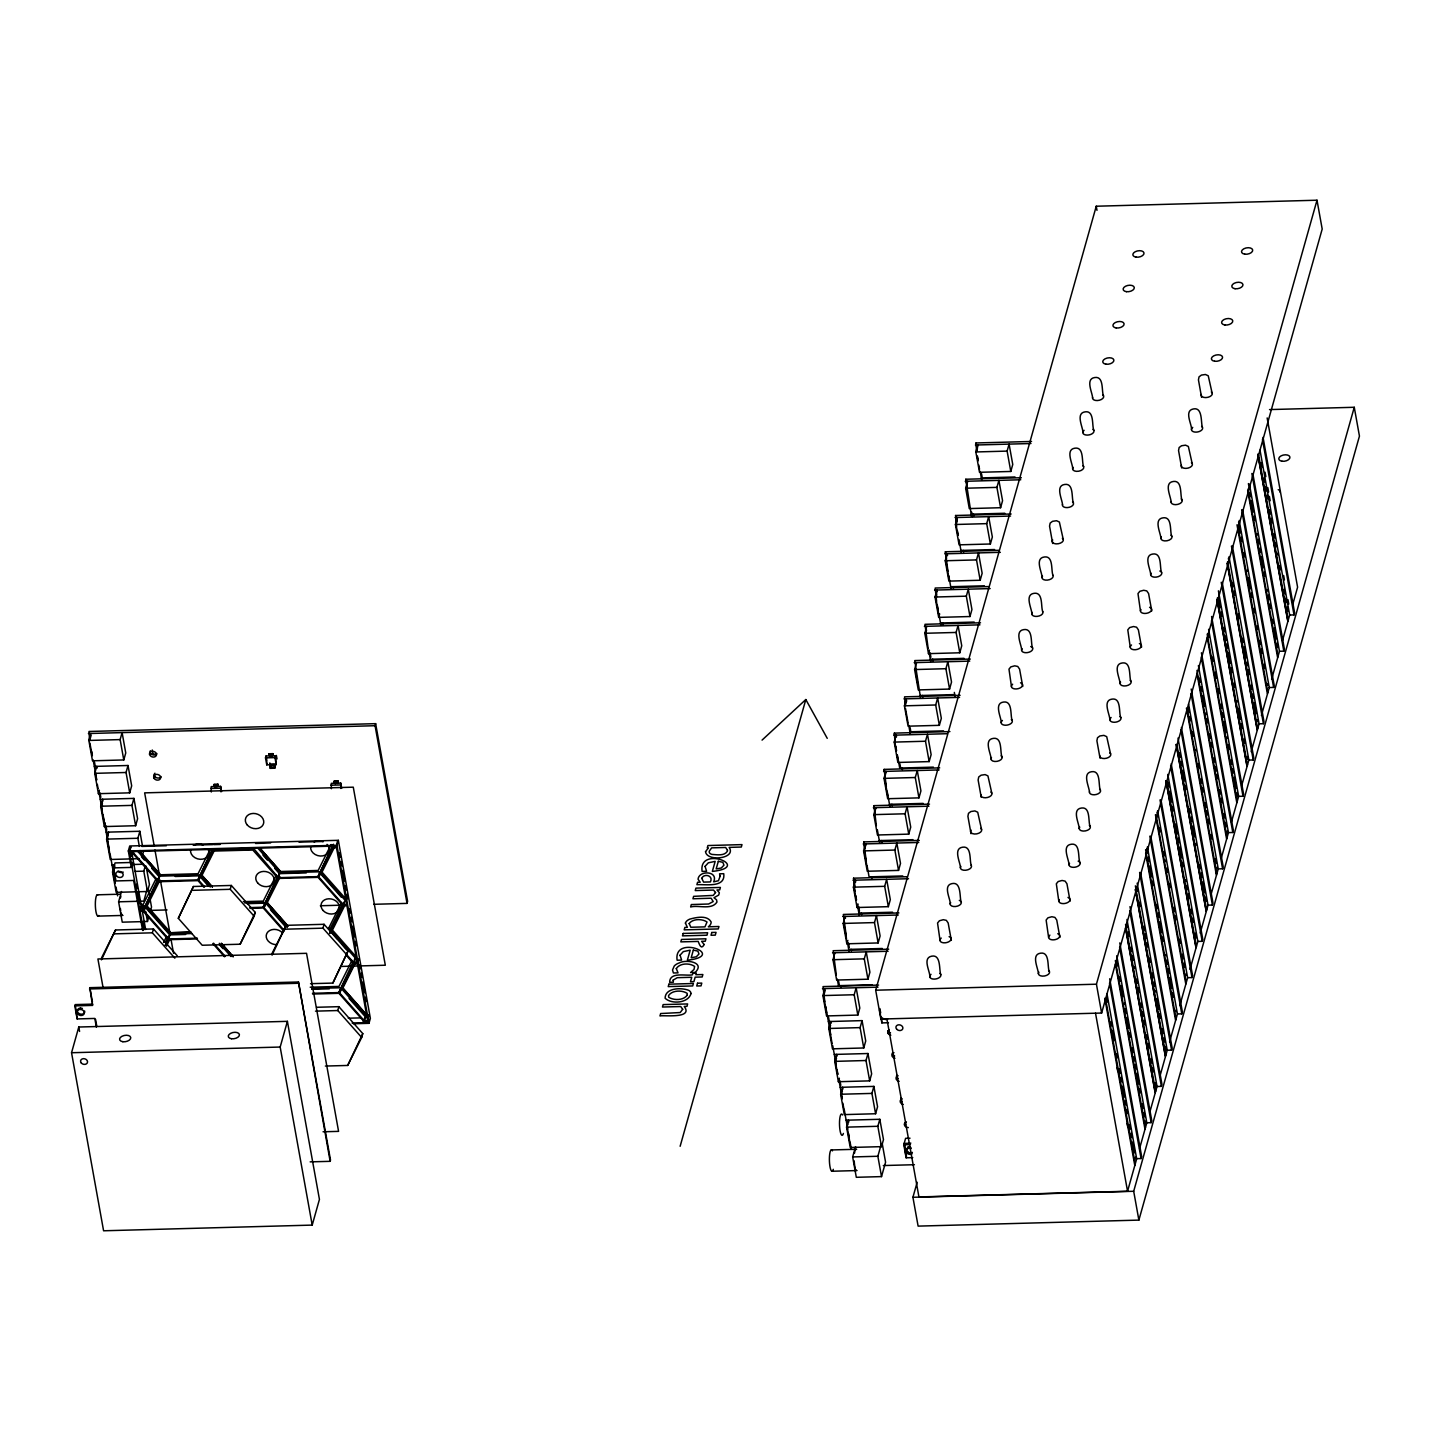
<?xml version="1.0" encoding="UTF-8"?>
<svg xmlns="http://www.w3.org/2000/svg" width="1431" height="1431" viewBox="0 0 1431 1431"><rect width="100%" height="100%" fill="white"/><g stroke="black" fill="none" stroke-linecap="round" stroke-linejoin="round"><path stroke-width="1.5" d="M156.516 754.226L156.498 754.835A3.56 2.844 15.7 0 1 151.185 756.462A3.56 2.844 15.7 0 1 151.078 751.579A3.56 2.844 15.7 0 1 156.48 754.083L149.54 754.262M892.461 1052.751L892.479 1053.502A3.56 2.844 15.7 0 0 894.661 1055.971M153.689 777.355L154.262 774.529A3.56 2.844 15.7 0 1 154.924 773.205M153.689 777.301L154.244 775.137A3.56 2.844 15.7 0 0 161.005 776.568M887.739 1032.484L888.007 1030.767M154.298 778.41L154.798 776.264M888.347 1033.54L888.848 1031.393M332.815 846.902L317.968 876.613L278.437 877.686L253.806 848.672M89.598 740.113L88.99 731.474L375.637 723.657L407.602 901.333L407.03 903.39L373.706 904.303M123.782 759.95L120.132 739.594L122.1 732.6L125.749 752.956L123.782 759.95L92.496 760.809L88.847 740.453L90.815 733.459M90.064 739.076L91.137 735.284M94.339 766.408L128.021 765.496L131.67 785.852L129.702 792.846L98.417 793.686L94.75 773.348L96.718 766.354L97.058 768.161M98.417 793.686L99.401 790.198M100.259 799.303L133.924 798.391L137.591 818.729L135.623 825.723L104.338 826.581L100.671 806.225L102.638 799.231L102.96 801.056M102.442 802.952L101.368 806.762L104.374 823.487M104.338 826.581L105.322 823.075M139.308 858.672L110.259 859.476L106.592 839.121L108.559 832.126L107.271 839.657L110.294 856.364M129.702 792.846L126.053 772.49L128.021 765.496M74.806 1005.886L75.163 1004.598L92.818 1004.115L92.46 1005.403L74.806 1005.886L77.149 1018.926L94.804 1018.443L96.36 1027.154M135.623 825.723L131.956 805.385L133.924 798.391M77.149 1018.926L75.557 1006.78M80.118 1009.392A3.738 2.987 15.7 0 1 84.107 1013.899A3.738 2.987 15.7 0 1 77.775 1014.06A3.738 2.987 15.7 0 1 80.118 1009.392L80.476 1008.104A3.738 2.987 15.7 0 1 82.372 1008.461M71.55 1052.733L78.777 1027.029L287.398 1021.34L319.435 1199.393L312.208 1225.097L103.587 1230.785L71.55 1052.733L280.172 1047.045L287.398 1021.34M92.46 1005.403L89.849 987.676L298.471 981.988L330.507 1160.04L330.15 1161.328L310.169 1161.865M113.639 867.884L131.276 867.419L128.325 850.962L129.72 845.989L338.324 840.319L370.379 1018.371L368.965 1023.326L353.439 1023.755M129.345 851.678L133.101 851.57L129.506 852.626L130.704 846.866L130.865 847.814M143.511 930.418L129.649 853.359L130.543 850.157M148.627 917.36L147.465 921.475L122.261 922.172L118.612 901.816L121.492 891.531M139.344 846.401L137.877 838.262L139.844 831.268L106.162 832.18M131.276 867.419L132.672 862.446M101.44 959.825L115.535 929.989L153.457 928.952L177.337 955.89M142.528 855.112L143.511 851.624M130.471 862.499L115.035 862.929L112.512 871.998L116.161 892.354L147.465 891.495L143.798 871.157L145.282 865.898M141.097 904.267L143.225 904.374L156.176 878.437M140.524 909.74L141.436 906.538L144.513 906.449L169.43 934.532L168.071 939.344L143.172 911.261L140.077 911.35M147.286 888.776L143.816 901.119L118.612 901.816M147.465 891.495L149.432 884.501L146.123 866.184M144.406 905.698L141.293 905.787L139.952 910.599L143.046 910.51L158.036 878.491M197.317 938.164L168.769 938.951L143.887 910.885L145.229 906.073L170.128 934.139L192.076 933.531M212.736 850.175L197.889 879.886L158.358 880.959L159.717 876.148L137.734 851.373M210.017 849.781L198.05 873.733L160.415 874.77L139.701 851.212M150.362 911.189L151.525 907.075L150.058 898.936M174.85 958.162L152.366 932.815L153.457 928.952M211.305 791.987L211.198 786.621L220.642 786.37L221.59 791.611M168.769 938.951L170.128 934.139M190.752 932.207L170.826 932.744L190.788 932.046M213.988 784.778L215.205 786.066L214.095 784.403L218.067 784.295L218.192 785.977L216.957 784.707L218.067 784.295M214.221 786.084L214.095 784.403M218.299 785.583L214.99 786.835L215.079 784.367M214.99 786.835L214.328 785.708M178.32 918.308L193.435 886.487L231.339 885.449L255.237 912.388L254.146 916.251L240.14 944.227L202.218 945.247L178.32 918.308L193.435 886.487M216.975 786.782L217.065 784.313M220.75 791.737L220.642 786.37M197.889 879.886L211.895 849.817M204.561 886.862L198.712 880.262L200.072 875.432L210.321 887.005M201.932 875.378L212.36 886.916L201.932 875.378L213.899 851.427M265.504 757.858L266.023 755.997L275.468 755.747L276.201 764.601L266.756 764.852L265.504 757.858L274.949 757.607L275.468 755.747M254.146 916.251L230.248 889.313L231.339 885.449M268.813 754.155L270.048 755.425L268.921 753.761L272.892 753.654L273.017 755.353L271.783 754.083L272.892 753.654M269.046 755.461L268.921 753.761M266.756 764.852L267.275 762.991M272.14 754.996L269.833 756.212L269.922 753.743M269.833 756.212L270.155 755.049M271.801 756.158L271.908 753.69M274.931 766.998L274.591 768.214L270.244 768.34L270.191 764.852M270.244 768.34L270.584 767.123M274.591 768.214L274.519 764.726M240.14 944.227L255.237 912.388M249.942 907.594L263.125 907.236L277.131 877.167M284.465 930.722L263.966 907.594L277.972 877.507M287.953 926.125L267.186 902.728L280.118 876.953M263.125 907.236L277.721 878.079L279.081 873.268L274.68 868.313M278.437 877.686L279.796 872.874L257.813 848.118M331.116 844.505L318.147 870.459L280.512 871.497L259.798 847.939M272.051 955.175L286.146 925.338L324.05 924.301L347.948 951.239L332.851 983.079L310.545 983.687M331.384 788.714L331.294 783.347L340.739 783.097L341.687 788.338M334.085 781.505L335.301 782.793L334.192 781.129L338.145 781.022L338.271 782.703L337.054 781.433L338.145 781.022M334.317 782.811L334.192 781.129M338.271 782.703L335.087 783.562L335.176 781.093M335.087 783.562L334.425 782.435M337.072 783.508L337.161 781.04M340.846 788.463L340.739 783.097M317.968 876.613L332.958 844.594M318.809 876.988L320.15 872.177L345.05 900.242L343.69 905.054L346.785 904.964L336.482 847.724L333.405 847.814L318.809 876.988L343.69 905.054M333.477 844.254L332.582 847.456L331.437 846.168L254.217 848.279L253.537 849.638M336.178 846.043L332.475 846.15L336.357 846.991L337.537 841.231L337.698 842.179M330.15 1161.328L298.471 981.988M368.965 1023.326L336.929 845.274L338.324 840.319M407.03 903.39L375.065 725.714L375.637 723.657M330.203 933.012L343.834 905.787L346.91 905.716L357.213 962.938L354.137 963.027L322.977 928.164L324.05 924.301M342.403 904.517L329.738 929.792L328.593 928.29M329.667 933.352L330.579 930.132L355.478 958.215L354.137 963.027M343.887 902.228L342.993 905.447L318.093 877.364L278.562 878.437L263.966 907.594M347.143 894.268L347.93 898.632L345.783 898.686M332.851 983.079L347.948 951.239M312.477 993.293L338.807 992.577L352.831 962.491M364.529 1021.001L339.648 992.953L340.989 988.141L365.889 1016.189L364.529 1021.001L367.642 1020.929L368.554 1017.709M342.868 988.07L366.586 1014.812L342.868 988.07L355.89 962.026M325.374 1066.059L347.679 1065.451L361.685 1037.475L337.788 1010.536L338.879 1006.673L316.573 1007.281M354.781 958.609L353.421 963.421L346.105 955.157M356.176 956.82L332.457 930.078L345.372 904.303M367.642 1020.929L357.339 963.689L358.698 958.877L358.984 960.094M347.679 1065.451L362.776 1033.611L338.879 1006.673M352.133 1023.04L363.17 1022.736L364.064 1019.534M363.17 1022.736L365.191 1016.582L349.075 998.427M361.685 1037.475L362.776 1033.611M368.751 1014.758L369.001 1016.117M367.946 1022.61L367.785 1021.662L364.19 1022.718L367.946 1022.61L368.876 1019.301M680.136 1146.285L805.814 699.544L827.243 738.342M824.828 1001.825L823.04 986.603L878.598 985.083M836.312 974.869L833.146 950.721L888.687 949.2M846.311 936.25L843.342 914.445L898.901 912.942M854.951 891.209L853.556 878.187L906.878 876.738M866.327 861.516L863.752 841.911L919.31 840.408M876.362 825.615L873.947 805.653L929.506 804.133M886.344 786.8L884.161 769.377L939.702 767.875M894.965 741.759L894.357 733.119L949.916 731.599M905.179 705.483L904.571 696.843L960.112 695.323M920.509 697.738L914.767 660.567L970.325 659.065M928.147 648.458L924.981 624.31L980.521 622.789M936.572 601.074L935.176 588.034L988.499 586.585M947.966 571.38L945.39 551.776L998.713 550.327M956.588 526.34L955.586 515.5L1011.145 513.997M971.524 516.394L965.782 479.242L1021.34 477.721M976.604 451.606L975.996 442.966L1031.536 441.464M857.831 1015.08L854.182 994.742L856.149 987.748L859.798 1008.086L857.831 1015.08L826.546 1015.938L822.897 995.582L824.864 988.588M867.937 979.198L864.27 958.859L866.238 951.865L869.905 972.204L867.937 979.198L836.652 980.056L832.985 959.7L834.953 952.706M878.133 942.94L874.484 922.584L876.452 915.59L880.101 935.946L878.133 942.94L846.848 943.798L843.181 923.442L845.149 916.448L845.488 918.255M888.347 906.664L884.68 886.326L886.648 879.332L890.315 899.67L888.347 906.664L857.062 907.522L853.395 887.166L855.362 880.172L855.684 881.997M898.543 870.406L894.876 850.05L896.843 843.056L900.51 863.412L898.543 870.406L867.258 871.246L863.591 850.908L865.558 843.914L865.898 845.721M908.757 834.13L905.09 813.792L907.057 806.78L910.724 827.136L908.757 834.13L877.453 834.989L873.804 814.633L875.772 807.639L874.484 815.169M918.952 797.872L915.285 777.516L917.253 770.522L920.92 790.878L918.952 797.872L887.667 798.713L884 778.375L885.968 771.381L884.698 778.893L887.703 795.618M929.148 761.596L925.499 741.24L927.467 734.246L931.134 754.602L929.148 761.596L897.863 762.455L894.214 742.099L896.182 735.105L896.504 736.929M939.362 725.338L935.695 704.982L937.663 697.988L941.33 718.326L939.362 725.338L908.077 726.179L904.41 705.841L906.378 698.829M949.558 689.062L945.909 668.706L947.877 661.712L951.526 682.068L949.558 689.062L918.273 689.921L914.606 669.565L916.591 662.571M959.772 652.786L956.105 632.448L958.072 625.454L961.739 645.792L959.772 652.786L928.486 653.645L924.82 633.289L926.787 626.295M969.968 616.528L966.319 596.172L968.286 589.178L971.935 609.534L969.968 616.528L938.682 617.387L935.015 597.031L936.983 590.037L937.323 591.844M980.181 580.253L976.514 559.915L978.482 552.921L982.149 573.259L980.181 580.253L948.878 581.111L945.229 560.755L947.197 553.761L947.519 555.586M990.377 543.995L986.71 523.639L988.678 516.645L992.345 537.001L990.377 543.995L959.092 544.835L955.425 524.497L957.393 517.503L956.123 525.016L958.001 535.48M1000.591 507.719L996.924 487.381L998.892 480.369L1002.559 500.725L1000.591 507.719L969.288 508.577L965.639 488.221L967.606 481.227L966.319 488.758M1010.787 471.461L1007.12 451.105L1009.088 444.111L1012.754 464.467L1010.787 471.461L979.502 472.302L975.835 451.963L977.802 444.969L977.069 450.586M824.113 994.223L825.186 990.413M905.626 704.463L906.699 700.653M925.499 633.826L926.572 630.016M936.786 593.758L935.713 597.568L938.718 614.275M846.848 943.798L847.832 940.292M857.062 907.522L858.045 904.016M928.486 653.645L929.47 650.157M938.682 617.387L939.666 613.881M828.388 1021.555L862.07 1020.625L865.719 1040.981L863.752 1047.975L832.466 1048.834L828.799 1028.478L830.767 1021.484L831.107 1023.29M830.57 1025.204L829.497 1029.014L832.126 1043.628M834.309 1054.432L867.973 1053.52L871.64 1073.858L869.672 1080.87L838.387 1081.711L834.72 1061.373L836.688 1054.361L837.01 1056.185M836.491 1058.081L835.418 1061.891L837.672 1074.431M838.387 1081.711L839.371 1078.223M840.212 1087.327L873.894 1086.397L877.561 1106.753L875.593 1113.747L844.308 1114.606L840.641 1094.25L842.609 1087.256L842.931 1089.08M842.394 1090.977L841.321 1094.787L842.09 1098.954M863.752 1047.975L860.103 1027.619L862.07 1020.625M875.683 990.216L1096.253 206.225L1317.003 200.215L1322.19 229.049L1101.62 1013.041L880.87 1019.051L875.683 990.216L1096.432 984.206L1317.003 200.215M846.132 1120.205L879.815 1119.292L883.482 1139.648L881.514 1146.642L850.229 1147.483L846.562 1127.145L848.529 1120.151L848.851 1121.958M869.672 1080.87L866.005 1060.514L867.973 1053.52M888.49 1022.718L881.872 1022.897L881.442 1017.262M882.283 1143.888L885.574 1162.205L881.514 1176.604L856.31 1177.302L852.661 1156.946L855.541 1146.66M875.593 1113.747L871.926 1093.409L873.894 1086.397M881.514 1146.642L877.847 1126.286L879.815 1119.292M881.514 1176.604L877.865 1156.266L881.335 1143.924M912.763 1157.625L906.145 1157.804L903.802 1144.764L905.608 1138.325L910.027 1138.2M906.145 1157.804L904.213 1143.28M909.114 1148.27L909.472 1146.982M1269.53 409.588L1354.263 407.28L1359.45 436.115L1138.879 1220.106L918.112 1226.117L912.924 1197.282L917.164 1182.256M1124.39 1003.042L1124.587 1004.562M1134.55 966.927L1134.801 968.286M1144.746 930.651L1144.013 926.143M1185.619 785.44L1185.816 786.943M1195.779 749.325L1196.012 750.685M1206.011 712.888L1206.226 714.409M1267.24 495.287L1267.437 496.807M1165.782 861.587L1165.532 860.228M1186.227 788.91L1185.941 787.694M1247.456 571.291L1247.17 570.093M1257.67 535.033L1257.366 533.817M1175.638 915.947L1175.835 917.468M1185.834 879.671L1186.049 881.192M1196.048 843.414L1196.244 844.934M1206.208 807.299L1205.457 802.791M1257.259 625.812L1257.473 627.315M1267.472 589.536L1267.669 591.057M1277.668 553.26L1277.883 554.781M1155.854 991.951L1155.568 990.753M1166.05 955.693L1165.764 954.477M1227.279 738.074L1226.993 736.876M1237.475 701.816L1237.189 700.618M1247.635 665.701L1247.403 664.342M1165.657 1046.472L1165.871 1047.975M1175.871 1010.197L1176.067 1011.717M1186.066 973.921L1186.263 975.441M1196.227 937.806L1195.493 933.298M1247.242 756.48L1247.492 757.84M1257.491 720.061L1257.706 721.564M1267.705 683.785L1267.902 685.306M886.898 1018.89L918.935 1196.942L1127.556 1191.254L1136.679 1158.842L1107.022 993.973M1139.577 1148.556L1144.997 1129.274L1115.411 964.154M1145.068 1129.023L1146.821 1122.763L1116.77 955.711M1149.773 1112.281L1155.193 1093.016L1125.535 928.147M1159.986 1076.023L1165.406 1056.74L1135.338 889.671M1137.18 883.177L1167.231 1050.229L1165.478 1056.489L1135.409 889.42M1169.574 1041.893L1175.602 1020.464L1145.623 853.144M1175.674 1020.214L1177.445 1013.971L1147.376 846.902M1179.788 1005.635L1185.816 984.206L1155.425 814.686M1185.888 983.938L1187.641 977.695L1157.59 810.626M1189.984 969.359L1196.012 947.93L1165.961 780.879M1167.785 774.368L1197.854 941.419L1196.083 947.68L1166.032 780.611M1200.198 933.084L1206.226 911.672L1176.157 744.603M1211.002 894.679L1216.422 875.396L1186.442 708.077M1216.493 875.146L1218.246 868.885L1188.589 704.034M1221.198 858.421L1226.617 839.138L1197.032 674.019M1226.707 838.87L1228.46 832.627L1198.391 665.558M1231.411 822.145L1236.831 802.863L1207.245 637.743M1236.903 802.612L1238.656 796.351L1208.605 629.3M1241.607 785.869L1247.027 766.605L1216.976 599.535M1218.407 590.824L1248.869 760.094L1247.099 766.336L1217.048 599.285M1251.213 751.758L1257.241 730.329L1227.172 563.259M1229.014 556.766L1259.065 723.818L1257.312 730.078L1227.243 563.009M1261.409 715.482L1267.437 694.053L1236.992 524.801M1267.508 693.802L1269.279 687.56L1239.21 520.49M1271.622 679.224L1277.65 657.795L1247.653 490.475M1277.722 657.527L1279.475 651.284L1249.424 484.215M1282.426 640.802L1287.846 621.519L1257.795 454.468M1260.013 450.157L1289.671 615.008L1287.918 621.269L1257.867 454.199M1292.783 604.311L1297.595 587.175L1267.15 417.924M1134.407 1158.716L1141.079 1158.538L1141.652 1156.481L1109.687 978.786M1144.514 1122.834L1151.168 1122.655L1151.758 1120.598L1119.775 942.904M1154.71 1086.558L1161.382 1086.379L1161.954 1084.322L1129.989 906.646M1167.141 1050.229L1171.578 1050.121L1172.168 1048.047L1140.579 872.57M1177.337 1013.971L1181.791 1013.846L1182.364 1011.789L1150.792 836.294M1187.551 977.695L1191.987 977.57L1192.56 975.513L1160.988 800.036M1197.747 941.437L1202.183 941.312L1202.773 939.255L1171.202 763.76M1207.943 905.161L1212.397 905.036L1212.969 902.979L1181.398 727.485M1218.157 868.903L1222.593 868.778L1223.183 866.721L1191.2 689.027M1226.134 832.681L1232.807 832.502L1233.379 830.445L1201.414 652.769M1236.348 796.423L1243.002 796.244L1243.593 794.187L1211.61 616.493M1248.762 760.094L1253.216 759.968L1253.789 757.911L1222.217 582.417M1258.976 723.818L1263.412 723.71L1263.984 721.635L1232.413 546.159M1269.172 687.56L1273.626 687.435L1274.198 685.377L1242.627 509.883M1279.386 651.284L1283.822 651.159L1284.394 649.102L1252.823 473.625M1289.581 615.026L1294.018 614.901L1294.608 612.844L1263.036 437.349M1138.879 1220.106L1133.692 1191.272L1354.263 407.28M153.725 777.248L154.226 775.53M143.887 910.885L158.823 880.512M887.775 1032.377L888.275 1030.66L887.739 1032.431M101.512 957.965L115.535 929.989M143.046 910.51L157.893 880.798M160.057 880.065L147.107 906.002L170.826 932.744M163.563 942.51L166.586 936.411M165.531 942.296L168.447 936.464M165.155 945.175L168.321 938.772M165.978 945.515L168.912 939.684L197.442 938.915M198.712 880.262L213.326 851.087L252.822 850.014L277.721 878.079M166.479 946.141L169.502 940.024M276.255 875.164L263.286 901.101L243.359 901.637M272.123 953.314L286.146 925.338M335.033 846.061L322.029 872.105L345.747 898.847M328.558 928.451L341.526 902.478M330.328 930.705L343.243 904.875M351.954 960.451L338.986 986.424L310.205 987.211M338.807 992.577L353.672 962.866M339.648 992.953L354.262 963.779L357.339 963.689M762.061 740.113L805.814 699.544M80.386 1008.122L79.546 1008.247A3.738 2.987 15.7 0 0 78.061 1009.07M975.423 445.023L1030.964 443.521M975.835 451.963L1007.12 451.105M981.326 477.918L1015.008 476.988M965.21 481.299L1020.768 479.779M965.639 488.221L996.924 487.381M971.13 514.176L1004.812 513.264M955.014 517.557L1010.554 516.054M955.425 524.497L986.71 523.639M960.917 550.452L994.599 549.54M944.8 553.833L1000.358 552.312M945.229 560.755L976.514 559.915M950.721 586.71L984.403 585.798M934.604 590.091L990.145 588.588M935.015 597.031L966.319 596.172M940.525 622.986L974.189 622.074M924.39 626.367L979.949 624.846M924.82 633.289L956.105 632.448M930.311 659.262L963.993 658.332M914.194 662.642L969.735 661.122M914.606 669.565L945.909 668.706M920.115 695.52L953.797 694.607M903.981 698.9L959.539 697.38M904.41 705.841L935.695 704.982M88.418 733.531L375.065 725.714M88.847 740.453L120.132 739.594M909.901 731.796L943.584 730.865M893.785 735.176L947.107 733.709M269.583 754.906L271.568 754.853M269.153 755.067L273.124 754.96M894.214 742.099L925.499 741.24M270.048 764.082L274.394 763.957L275.074 767.767L270.727 767.892L269.833 762.92M269.833 766.068L274.18 765.961M94.75 773.348L126.053 772.49M214.757 785.53L216.743 785.476M334.854 782.256L336.84 782.202M933.388 767.141L899.705 768.053L897.344 754.906M210.661 788.481L220.124 788.231M330.758 785.208L340.22 784.957M883.589 771.434L939.13 769.932M884 778.375L915.285 777.516M100.671 806.225L131.956 805.385M889.492 804.329L923.174 803.399M873.375 807.71L928.934 806.19M873.804 814.633L905.09 813.792M106.592 839.121L137.877 838.262M141.866 846.419L166.336 845.739M193.06 845.023L212.7 844.63M213.738 844.612L220.177 844.433M255.559 843.467L270.602 842.913M299.007 842.126L323.048 841.482M128.325 850.962L336.929 845.274M129.649 853.359L132.761 853.287L157.66 881.353L159.02 876.541L151.686 868.295M879.296 840.587L912.978 839.675M863.179 843.968L918.72 842.465M112.083 865.075L114.48 865.004L114.802 866.828L113.192 872.534L115.07 882.981M132.35 864.521L143.529 864.217M863.591 850.908L894.876 850.05M134.854 871.39L143.798 871.157M159.717 876.148L199.231 875.074M279.796 872.874L319.328 871.801M175.208 876.488L199.338 875.826L208.139 885.735M279.921 873.625L306.27 872.91M158.483 881.711L197.997 880.637L203.846 887.238M192.344 890.332L230.248 889.313M97.201 894.822L119.9 894.196M902.764 875.951L869.082 876.863L867.114 865.916M852.965 880.244L908.524 878.723M244.719 902.979L264.467 902.424M247.044 903.659L264.61 903.176M853.395 887.166L884.68 886.326M141.723 907.737L143.869 907.683L141.669 907.898L131.688 851.946M149.271 910.42L167.051 909.937M320.365 905.751L340.363 905.215M250.085 908.345L263.25 907.987L283.767 931.116M98.184 916.108L122.959 915.429M858.886 913.121L892.568 912.209M114.444 933.853L152.366 932.815M285.055 929.202L322.977 928.164M170.253 934.872L185.636 934.461M842.77 916.502L898.31 914.999M843.181 923.442L874.484 922.584M848.69 949.397L882.355 948.485M832.556 952.778L888.114 951.257M340.936 966.444L385.315 965.227L353.278 787.175L144.656 792.863L154.154 845.614M832.985 959.7L864.27 958.859M89.491 988.964L298.113 983.276M311.636 988.553L340.167 987.766M311.761 989.304L329.309 988.821M312.584 994.044L338.932 993.329L363.832 1021.394M872.159 984.743L838.477 985.673L837.296 979.108M822.467 988.66L878.026 987.14M822.897 995.582L854.182 994.742M315.482 1011.145L337.788 1010.536M348.252 1018.21L360.791 1017.87M828.799 1028.478L860.103 1027.619M834.72 1061.373L866.005 1060.514M840.641 1094.25L871.926 1093.409M323.048 1131.778L338.575 1131.366L306.538 953.314L97.916 958.985L103.068 987.569M846.562 1127.145L877.847 1126.286M910.832 1143.101L904.159 1143.476L906.503 1156.516M903.802 1144.764L910.42 1144.585M831.25 1149.952L856.024 1149.29M852.661 1156.946L877.865 1156.266M883.321 1165.55L914.427 1164.709M832.234 1171.238L857.008 1170.558M912.924 1197.282L1133.692 1191.272M319.435 872.552L341.419 897.326M259.744 848.1L280.512 871.497M262.964 855.112L267.364 860.067M329.863 930.526L337.197 938.79M341.598 943.745L345.98 948.699M267.239 902.585L287.989 925.982M265.307 902.782L287.291 927.556M270.477 909.776L285.127 926.304M212.486 850.73L211.359 849.442L134.12 851.552L133.459 852.894L158.358 880.959M233.164 956.606L221.304 943.226L233.128 956.767M139.666 851.373L160.415 874.77M219.265 943.315L230.999 956.534M141.436 856.722L144.37 860.031M220.034 945.372L222.968 948.664M213.523 943.172L225.239 956.391M212.825 943.566L224.542 956.784M1212.093 392.988L1208.247 375.781L1205.421 374.493L1201.414 375.083L1199.035 376.872L1198.445 379.877L1201.557 397.263M1202.434 427.314C1200.698 422.807 1202.916 406.744 1193.221 408.98C1183.795 410.858 1192.059 424.613 1191.504 429.461M1192.202 463.644L1188.356 446.454L1185.548 445.166L1181.541 445.757L1179.144 447.527L1178.554 450.55L1181.666 467.937M1182.006 499.92C1179.86 495.537 1182.722 480.011 1173.313 481.478C1163.367 482.748 1171.184 497.147 1171.077 502.066M1103.516 395.94C1101.369 391.557 1104.231 376.031 1094.84 377.516C1084.877 378.768 1092.694 393.167 1092.604 398.086M1171.774 536.249C1169.628 531.867 1172.508 516.341 1163.099 517.825C1153.136 519.077 1160.952 533.477 1160.863 538.396M1093.856 430.266C1091.71 425.901 1094.572 410.375 1085.181 411.842C1075.218 413.112 1083.034 427.493 1082.945 432.412M1161.596 572.454C1159.45 568.071 1162.312 552.545 1152.903 554.012C1142.958 555.282 1150.774 569.681 1150.667 574.6M1083.643 466.613C1081.478 462.231 1084.358 446.705 1074.949 448.171C1064.986 449.441 1072.821 463.841 1072.713 468.76M1151.758 610.912L1148.592 593.543L1146.768 590.914L1143.709 590.27L1139.827 591.307L1137.985 593.579L1140.453 610.93M1073.429 502.871C1071.282 498.507 1074.144 482.98 1064.753 484.447C1054.79 485.699 1062.607 500.099 1062.517 505.018M1141.562 647.188L1138.378 629.819L1136.554 627.189L1133.513 626.528L1129.631 627.583L1127.789 629.837L1130.257 647.206M1063.215 539.201L1059.369 522.011L1056.543 520.723L1052.536 521.313L1050.157 523.102L1049.549 526.107L1052.679 543.494M1130.955 681.389C1128.791 677.006 1131.671 661.48 1122.262 662.964C1112.298 664.217 1120.133 678.616 1120.026 683.535M1053.019 575.405C1050.873 571.041 1053.753 555.514 1044.344 556.981C1034.38 558.233 1042.197 572.633 1042.108 577.552M1120.777 717.521C1118.631 713.139 1121.493 697.613 1112.102 699.097C1102.138 700.349 1109.955 714.749 1109.866 719.668M1042.805 611.735C1040.641 607.37 1043.521 591.844 1034.112 593.31C1024.149 594.581 1031.984 608.98 1031.876 613.899M1110.563 753.851L1106.718 736.661L1103.891 735.373L1099.884 735.963L1097.505 737.752L1096.897 740.757L1100.028 758.144M1032.592 648.01C1030.445 643.628 1033.325 628.12 1023.916 629.586C1013.953 630.838 1021.77 645.238 1021.68 650.157M1100.35 790.127C1098.203 785.744 1101.083 770.218 1091.674 771.703C1081.711 772.955 1089.528 787.354 1089.438 792.273M1022.754 686.486L1019.588 669.118L1017.763 666.47L1014.722 665.826L1010.841 666.882L1008.98 669.136L1011.449 686.504M1090.136 826.456C1087.971 822.092 1090.851 806.565 1081.442 808.032C1071.479 809.284 1079.314 823.684 1079.207 828.603M1012.218 720.473C1010.053 716.108 1012.933 700.582 1003.525 702.049C993.561 703.319 1001.396 717.718 1001.289 722.637M1079.94 862.66C1077.793 858.278 1080.673 842.752 1071.264 844.236C1061.301 845.488 1069.118 859.888 1069.029 864.807M1001.986 756.82C999.84 752.438 1002.702 736.911 993.293 738.378C983.347 739.648 991.164 754.048 991.075 758.967M1070.102 901.136L1066.936 883.75L1065.111 881.12L1062.07 880.476L1058.189 881.532L1056.328 883.786L1058.797 901.136M991.79 793.078L987.927 775.888L985.118 774.6L981.111 775.191L978.732 776.979L978.124 779.984L981.255 797.371M1059.906 937.394L1056.74 920.026L1054.915 917.396L1051.857 916.734L1047.975 917.79L1046.133 920.061L1048.601 937.412M981.559 829.425L977.713 812.218L974.905 810.93L970.898 811.52L968.501 813.309L967.911 816.314L971.023 833.701M1049.299 971.595C1047.152 967.231 1050.014 951.704 1040.605 953.171C1030.66 954.423 1038.477 968.823 1038.369 973.742M971.381 865.612C969.216 861.247 972.096 845.721 962.687 847.188C952.724 848.458 960.559 862.857 960.451 867.776M961.149 901.959C959.414 897.452 961.632 881.389 951.955 883.607C942.528 885.503 950.774 899.258 950.238 904.106M951.329 940.364L948.163 922.977L946.338 920.348L943.297 919.704L939.416 920.759L937.555 923.013L940.024 940.364M940.722 974.565C938.986 970.039 941.222 953.994 931.527 956.212C922.101 958.108 930.347 971.864 929.81 976.711M904.893 1122.584L904.929 1122.727A3.56 2.844 15.7 0 0 905.662 1124.158M1262.446 439.406L1294.018 614.901M1265.058 472.212L1265.845 476.595M1267.812 487.595L1268.617 491.996M1269.404 496.378L1270.191 500.778M1283.643 575.512L1284.43 579.913M1287.989 599.696L1288.776 604.097M1261.355 462.589L1262.142 466.935M1264.11 477.847L1264.897 482.211M1265.666 486.576L1266.453 490.922M1267.58 497.559L1267.83 498.918M1269.834 509.669L1270.621 514.015M1271.39 518.38L1272.177 522.744M1274.145 533.638L1274.932 538.002M1275.719 542.367L1276.506 546.731M1279.869 565.46L1280.656 569.824M1284.179 589.447L1284.966 593.811M1285.754 598.176L1286.541 602.523M1287.328 606.887L1288.115 611.252M1258.6 454.969L1288.276 619.981M1251.857 473.482L1283.822 651.159M1248.404 483.589L1249.191 487.953M1249.978 492.318L1250.766 496.664M1251.553 501.029L1253.502 511.94M1254.289 516.287L1255.076 520.651M1258.439 539.38L1259.226 543.744M1260.013 548.109L1260.8 552.473M1261.587 556.838L1263.555 567.731M1264.324 572.096L1265.111 576.46M1268.492 595.189L1269.279 599.553M1270.048 603.918L1270.835 608.264M1272.803 619.176L1273.59 623.54M1274.377 627.887L1276.327 638.798M1277.114 643.163L1277.901 647.51M1247.993 489.062L1278.08 656.257M1241.643 509.758L1273.626 687.435M1238.602 522.029L1240.552 532.94M1241.339 537.305L1242.126 541.651M1244.094 552.563L1244.881 556.927M1248.637 577.838L1250.605 588.731M1251.374 593.096L1252.161 597.46M1254.128 608.354L1254.915 612.718M1259.852 640.176L1260.639 644.54M1261.427 648.905L1262.214 653.251M1264.163 664.163L1264.95 668.527M1257.599 628.084L1257.849 629.425M1237.797 525.338L1267.884 692.515M1231.447 546.016L1263.412 723.71M1228.388 558.305L1229.175 562.669M1232.699 582.292L1233.486 586.656M1234.273 591.003L1235.06 595.368M1238.423 614.096L1239.21 618.46M1242.752 638.083L1243.539 642.447M1244.308 646.812L1246.276 657.705M1247.027 662.231L1247.26 663.59M1248.476 669.905L1249.263 674.269M1251.213 685.163L1252 689.527M1252.787 693.892L1253.574 698.256M1254.361 702.603L1256.311 713.514M1227.583 561.596L1257.67 728.79M1221.233 582.292L1253.216 759.968M1218.586 596.745L1220.536 607.656M1221.323 612.021L1222.11 616.367M1224.077 627.279L1224.864 631.643M1225.634 636.008L1226.421 640.355M1227.047 643.825L1227.834 648.189M1228.621 652.554L1230.588 663.447M1231.376 667.812L1232.145 672.176M1234.112 683.07L1234.899 687.435M1238.656 708.345L1240.623 719.256M1241.41 723.621L1242.197 727.968M1244.147 738.879L1244.934 743.244M1247.671 758.43L1247.832 759.36M1217.387 597.872L1247.474 765.048M1211.431 620.75L1243.002 796.244M1208.372 633.021L1209.159 637.385M1212.701 657.008L1213.47 661.372M1215.438 672.266L1216.422 678.151M1218.425 688.812L1219.194 693.176M1221.162 704.088L1221.949 708.452M1222.736 712.799L1223.523 717.164M1224.31 721.528L1226.26 732.422M1228.46 744.621L1229.247 748.985M1231.197 759.879L1231.984 764.243M1232.771 768.608L1233.558 772.973M1234.345 777.319L1236.295 788.231M1237.046 792.738L1237.296 794.098M1237.475 794.688L1237.636 795.636M1207.192 634.13L1237.26 801.324M1201.235 657.008L1232.807 832.502M1199.75 678.008L1200.52 682.372M1201.307 686.737L1202.094 691.084M1202.881 695.448L1204.848 706.359M1207.031 718.541L1207.818 722.905M1209.785 733.817L1210.572 738.163M1211.359 742.528L1212.129 746.893M1214.096 757.786L1214.883 762.151M1215.67 766.515L1216.457 770.88M1217.083 774.35L1217.853 778.714M1219.82 789.608L1220.607 793.972M1221.394 798.337L1222.181 802.684M1224.131 813.595L1224.918 817.96M1225.705 822.324L1226.492 826.671M1227.261 830.964L1227.44 831.912M1196.978 670.406L1227.065 837.582M1191.021 693.284L1222.593 868.778M1188.356 707.737L1189.143 712.101M1189.93 716.466L1190.717 720.813M1192.685 731.724L1193.454 736.089M1198.409 763.528L1199.178 767.892M1201.146 778.804L1201.933 783.168M1202.72 787.515L1203.507 791.88M1206.87 810.608L1207.657 814.972M1208.444 819.337L1209.231 823.701M1211.181 834.595L1211.968 838.96M1215.509 858.582L1216.296 862.947M1217.065 867.24L1217.226 868.17M1187.175 708.846L1216.851 873.858M1096.253 206.225L1096.987 210.339M1215.67 872.195L1215.831 873.143M1180.825 729.56L1212.397 905.036M1177.999 738.092L1208.05 905.161L1206.297 911.404L1176.228 744.353M1179.734 752.724L1180.503 757.088M1181.291 761.453L1182.078 765.8M1182.865 770.164L1184.832 781.076M1189.769 808.533L1190.556 812.88M1191.343 817.244L1192.112 821.609M1192.899 825.973L1194.867 836.867M1199.804 864.324L1200.591 868.689M1201.378 873.053L1202.165 877.4M1202.952 881.764L1204.902 892.676M1205.689 897.04L1206.476 901.387M1176.962 745.122L1206.655 910.116M1170.612 765.818L1202.183 941.312M1168.34 782.453L1169.127 786.817M1169.914 791.182L1171.882 802.076M1172.669 806.44L1173.438 810.805M1175.745 823.97L1177.606 833.897M1178.393 838.244L1179.18 842.609M1179.949 846.973L1181.917 857.885M1182.704 862.231L1183.491 866.596M1186.854 885.324L1187.641 889.688M1188.428 894.053L1189.215 898.418M1191.164 909.311L1191.951 913.676M1192.738 918.04L1193.526 922.405M1166.766 781.38L1196.441 946.392M1160.022 799.893L1191.987 977.57M1156.964 812.182L1157.751 816.546M1159.718 827.44L1160.505 831.805M1164.029 851.427L1164.816 855.792M1166.998 867.973L1167.785 872.338M1169.753 883.249L1170.54 887.596M1174.064 907.218L1174.851 911.583M1175.978 918.219L1176.21 919.578M1179.788 939.04L1180.575 943.405M1182.543 954.298L1183.33 958.663M1184.099 963.027L1184.886 967.392M1156.159 815.473L1186.245 982.668M1149.808 836.169L1181.791 1013.846M1146.768 848.44L1147.555 852.804M1148.324 857.169L1149.111 861.534M1149.898 865.898L1151.866 876.792M1152.653 881.156L1153.44 885.521M1156.803 904.249L1157.59 908.613M1158.377 912.96L1159.164 917.325M1159.933 921.689L1161.9 932.601M1162.688 936.947L1163.475 941.312M1166.837 960.04L1167.624 964.405M1168.412 968.769L1169.199 973.134M1169.986 977.498L1171.935 988.392M1172.722 992.756L1173.509 997.121M1145.587 849.674L1176.049 1018.926M1139.613 872.427L1171.578 1050.121M1136.947 886.898L1137.734 891.263M1139.702 902.156L1140.489 906.521M1145.426 933.978L1146.213 938.342M1146.982 942.689L1147.769 947.054M1149.737 957.965L1150.524 962.312M1152.492 973.223L1153.261 977.588M1154.048 981.934L1154.835 986.299M1157.035 998.498L1158.985 1009.392M1159.772 1013.756L1160.559 1018.121M1162.527 1029.014L1163.314 1033.379M1164.101 1037.743L1164.87 1042.108M1166.032 1048.565L1166.211 1049.513M1135.373 885.843L1165.836 1055.202M1129.792 910.885L1161.382 1086.379M1126.966 919.435L1157.035 1086.505L1155.264 1092.747L1125.607 927.878M1126.752 923.156L1127.539 927.521M1128.308 931.885L1129.095 936.25M1131.062 947.143L1131.849 951.508M1132.637 955.872L1133.424 960.237M1136.786 978.965L1137.573 983.33M1138.361 987.676L1139.148 992.041M1141.097 1002.952L1141.884 1007.317M1142.671 1011.663L1143.458 1016.028M1144.245 1020.392L1145.033 1024.757M1146.821 1034.756L1147.608 1039.121M1148.395 1043.485L1149.182 1047.85M1151.15 1058.743L1151.919 1063.108M1152.706 1067.472L1153.493 1071.837M1155.407 1082.891L1155.658 1084.251M1155.837 1084.841L1155.998 1085.771M1125.553 924.283L1155.64 1091.459M1119.597 947.161L1151.168 1122.655M1116.931 961.614L1117.718 965.979M1119.686 976.872L1120.473 981.237M1121.242 985.601L1123.21 996.495M1125.41 1008.694L1126.197 1013.059M1126.984 1017.405L1128.934 1028.317M1129.721 1032.681L1130.508 1037.028M1132.476 1047.939L1133.245 1052.304M1134.032 1056.65L1134.819 1061.015M1135.445 1064.485L1136.232 1068.85M1137.019 1073.214L1138.969 1084.108M1139.756 1088.472L1140.543 1092.837M1142.51 1103.73L1143.297 1108.095M1144.085 1112.459L1144.854 1116.824M1145.641 1121.099L1145.802 1122.047M1115.357 960.541L1145.426 1127.735M1109.508 983.043L1141.079 1158.538M1106.789 997.693L1107.576 1002.04M1111.1 1021.68L1111.887 1026.027M1112.674 1030.392L1114.445 1040.623M1116.824 1053.484L1117.611 1057.849M1119.579 1068.742L1120.348 1073.107M1121.135 1077.471L1121.922 1081.836M1122.709 1086.201L1124.677 1097.094M1125.303 1100.564L1126.09 1104.929M1126.859 1109.293L1127.646 1113.64M1129.614 1124.551L1130.401 1128.916M1131.188 1133.263L1131.975 1137.627M1132.744 1141.992L1134.711 1152.903M1135.481 1157.178L1135.659 1158.126M1105.608 998.945L1135.23 1163.993M1104.804 998.23L1134.801 1165.55M1117.039 1067.383L1117.808 1071.622M1127.091 1123.246L1127.843 1127.485M1096.432 984.206L1101.62 1013.041M1095.52 1013.202L1127.556 1191.254M975.996 442.966L976.783 447.348M981.523 473.679L982.31 478.061M977.391 455.988L978.178 460.388M980.146 471.354L981.738 480.118M977.284 456.668L978.035 460.854M978.786 465.021L979.537 469.207M973.527 514.123L973.849 515.929M965.782 479.242L966.587 483.624M971.703 512.137L972.508 516.519M963.313 550.38L963.635 552.205M955.586 515.5L956.767 522.082M957.375 530.722L958.162 535.105M958.949 539.505L961.328 552.652M953.118 586.656L953.44 588.463M945.39 551.776L946.571 558.358M948.753 575.763L951.114 588.928M945.909 561.292L948.914 578.017M942.904 622.914L943.226 624.739M954.334 692.389L955.067 696.45M935.963 592.434L936.75 596.816M937.359 605.456L938.146 609.839M938.933 614.221L940.918 625.204M932.708 659.19L933.03 660.997M930.114 652.822L930.901 657.205M928.737 650.497L930.705 661.462M922.494 695.448L922.834 697.273M915.679 672.194L917.933 684.716M910.098 727.556L910.885 731.939M908.721 725.231L910.295 733.996M905.483 708.452L908.113 723.084M902.085 768L902.424 769.806M894.357 733.119L895.144 737.502M899.884 763.814L900.671 768.214M895.752 746.141L896.539 750.524M894.894 742.635L896.396 750.989M897.148 755.174L897.899 759.342M891.889 804.258L892.211 806.082M884.161 769.377L884.948 773.76M887.131 791.182L889.903 806.529M881.693 840.534L882.015 842.34M873.947 805.653L875.146 812.236M877.328 829.64L879.689 842.805M871.479 876.792L871.801 878.616M863.752 841.911L864.932 848.494M864.288 851.427L867.293 868.152M879.886 1008.569L880.673 1012.915M879.528 1009.857L881.872 1022.897M861.283 913.067L861.605 914.874M853.556 878.187L855.13 886.952M858.672 906.699L859.476 911.082M855.738 895.591L856.525 899.992M857.312 904.374L859.28 915.339M854.074 887.703L856.328 900.242M851.069 949.325L851.409 951.15M848.476 942.975L849.263 947.358M847.116 940.632L849.084 951.615M844.254 926.054L846.508 938.593M840.873 985.601L841.195 987.408M838.673 981.433L839.46 985.816M828.567 1017.316L829.354 1021.698M840.015 1080.924L840.802 1085.306M847.116 1120.419L847.903 1124.802M825.633 1006.208L830.749 1034.72M832.735 1045.685L836.276 1065.433M837.063 1069.816L837.868 1074.216M838.655 1078.598L842.197 1098.346M844.183 1109.311L847.724 1129.059M848.511 1133.441L849.299 1137.824M850.103 1142.206L851.284 1148.789M823.952 998.212L826.581 1012.844M842.841 1103.14L844.344 1111.493M847.241 1127.664L850.247 1144.389M339.702 852.84L340.471 857.205M341.258 861.569L342.045 865.934M342.832 870.298L344.799 881.192M345.587 885.556L346.356 889.921M349.736 908.649L350.523 913.014M351.311 917.36L352.08 921.725M352.867 926.09L354.834 937.001M355.621 941.348L356.408 945.712M359.771 964.44L360.558 968.805M361.345 973.169L362.132 977.534M362.919 981.899L364.869 992.792M365.656 997.157L366.443 1001.521M276.362 755.425L277.006 758.931M274.949 757.607L276.201 764.601M272.784 754.048L273.017 755.353M266.023 755.997L266.971 761.238M280.172 1047.045L312.208 1225.097M217.959 784.671L218.192 785.977M152.258 750.005L153.01 754.173M154.942 850.014L159.306 874.198M160.487 880.78L169.985 933.549M171.165 940.149L173.545 953.332M139.844 831.268L142.402 845.506M148.234 888.758L149.325 894.858M140.077 850.479L140.81 854.54M145.64 911.297L147.465 921.475M142.116 909.919L145.64 929.542M130.829 852.16L131.563 856.275M136.589 884.197L137.376 888.544M138.163 892.89L140.113 903.784M143.637 923.371L144.424 927.717M142.635 930.508L133.62 880.459L115.983 880.941L113.067 865.272M94.518 762.186L95.305 766.569M100.045 792.881L100.832 797.282M101.619 801.664L102.424 806.047M105.966 825.794L106.753 830.177M91.566 751.078L92.371 755.461M93.158 759.843L96.7 779.591M98.685 790.556L102.227 810.304M103.014 814.686L109.328 849.781M110.133 854.182L113.675 873.912M114.462 878.312L115.249 882.694M116.054 887.077L117.628 895.86M89.903 743.083L92.156 755.622M95.448 773.867L96.575 780.145M97.326 784.313L98.077 788.499M89.849 987.676L92.443 1002.058M95.555 1019.337L96.736 1025.866M78.777 1027.029L79.581 1031.429M905.108 1123.782L905.34 1125.321M900.958 1100.707L901.19 1102.228M896.808 1077.632L897.04 1079.153M892.658 1054.558L892.89 1056.078M888.49 1031.483L888.74 1033.003M154.441 776.335L154.691 777.874M150.291 753.261L150.541 754.799M208.318 855.291A9.355 7.477 15.7 0 1 197.514 858.833A9.355 7.477 15.7 0 1 190.556 849.96M193.972 845.202A9.355 7.477 15.7 0 1 203.095 844.952M208.193 849.477A9.355 7.477 15.7 0 1 208.908 853.431M328.414 852.017A9.355 7.477 15.7 0 1 317.593 855.559A9.355 7.477 15.7 0 1 310.652 846.687M314.069 841.929A9.355 7.477 15.7 0 1 323.191 841.678M327.037 844.379A9.355 7.477 15.7 0 1 328.987 850.157M276.791 944.657A9.355 7.477 15.7 0 1 266.828 933.423A9.355 7.477 15.7 0 1 282.64 932.994M156.855 753.493A3.56 2.844 15.7 0 1 152.312 754.674A3.56 2.844 15.7 0 1 150.327 750.756M122.351 915.321A10.697 2.325 88.4 0 1 121.188 913.014M120.723 910.957A10.697 2.325 88.4 0 1 120.383 908.488M120.49 897.952A10.697 2.325 88.4 0 1 120.884 896.074M98.757 915.482A10.697 2.325 88.4 0 1 95.394 906.449A10.697 2.325 88.4 0 1 97.809 894.93M84.679 1011.073A3.738 2.987 15.7 0 1 80.619 1014.15A3.738 2.987 15.7 0 1 77.596 1009.731M123.191 872.087A3.738 2.987 15.7 0 1 118.004 871.103M1048.565 970.451A5.652 3.166 -10.2 0 1 1044.541 975.996A5.652 3.166 -10.2 0 1 1038.906 972.168M939.881 973.42A5.652 3.166 -10.2 0 1 938.969 977.82A5.652 3.166 -10.2 0 1 931.42 978.607A5.652 3.166 -10.2 0 1 931.009 974.332M1057.759 933.71A5.652 3.166 -10.2 0 1 1058.529 938.11A5.652 3.166 -10.2 0 1 1050.658 939.505A5.652 3.166 -10.2 0 1 1049.889 935.105M949.093 936.661A5.652 3.166 -10.2 0 1 949.862 941.079A5.652 3.166 -10.2 0 1 941.992 942.474A5.652 3.166 -10.2 0 1 941.222 938.074M1067.973 897.434A5.652 3.166 -10.2 0 1 1069.029 901.584A5.652 3.166 -10.2 0 1 1061.659 903.462A5.652 3.166 -10.2 0 1 1059.316 899.634M960.988 901.53A5.652 3.166 -10.2 0 1 955.55 906.521A5.652 3.166 -10.2 0 1 950.649 902.603M959.307 900.403A5.652 3.166 -10.2 0 1 960.29 900.886M1078.169 861.176A5.652 3.166 -10.2 0 1 1079.224 865.308A5.652 3.166 -10.2 0 1 1071.873 867.186A5.652 3.166 -10.2 0 1 1069.529 863.376M971.184 865.272A5.652 3.166 -10.2 0 1 965.764 870.245A5.652 3.166 -10.2 0 1 960.845 866.327M1089.367 825.383A5.652 3.166 -10.2 0 1 1085.36 830.928A5.652 3.166 -10.2 0 1 1079.725 827.1M980.7 828.352A5.652 3.166 -10.2 0 1 976.693 833.879A5.652 3.166 -10.2 0 1 971.059 830.069M1099.58 789.125A5.652 3.166 -10.2 0 1 1096.289 794.491A5.652 3.166 -10.2 0 1 1089.51 791.683M990.914 792.076A5.652 3.166 -10.2 0 1 987.623 797.461A5.652 3.166 -10.2 0 1 980.843 794.652M1119.99 716.591A5.652 3.166 -10.2 0 1 1119.06 720.991A5.652 3.166 -10.2 0 1 1111.511 721.761A5.652 3.166 -10.2 0 1 1111.118 717.503M1011.306 719.543A5.652 3.166 -10.2 0 1 1010.393 723.943A5.652 3.166 -10.2 0 1 1002.845 724.73A5.652 3.166 -10.2 0 1 1002.433 720.455M1109.776 752.849A5.652 3.166 -10.2 0 1 1106.485 758.233A5.652 3.166 -10.2 0 1 1099.706 755.425M1001.11 755.818A5.652 3.166 -10.2 0 1 997.103 761.346A5.652 3.166 -10.2 0 1 991.468 757.536M1130.186 680.315A5.652 3.166 -10.2 0 1 1126.179 685.843A5.652 3.166 -10.2 0 1 1120.545 682.032M1020.518 682.784A5.652 3.166 -10.2 0 1 1021.287 687.202A5.652 3.166 -10.2 0 1 1013.416 688.597A5.652 3.166 -10.2 0 1 1012.647 684.197M1139.398 643.556A5.652 3.166 -10.2 0 1 1140.167 647.975A5.652 3.166 -10.2 0 1 1132.279 649.37A5.652 3.166 -10.2 0 1 1131.51 644.97M1030.731 646.526A5.652 3.166 -10.2 0 1 1031.787 650.676A5.652 3.166 -10.2 0 1 1024.417 652.554A5.652 3.166 -10.2 0 1 1022.074 648.726M1149.594 607.299A5.652 3.166 -10.2 0 1 1150.649 611.448A5.652 3.166 -10.2 0 1 1143.297 613.309A5.652 3.166 -10.2 0 1 1140.954 609.499M1042.609 611.395A5.652 3.166 -10.2 0 1 1037.189 616.385A5.652 3.166 -10.2 0 1 1032.288 612.45M1161.489 572.167A5.652 3.166 -10.2 0 1 1156.051 577.14A5.652 3.166 -10.2 0 1 1151.15 573.223M1159.808 571.023A5.652 3.166 -10.2 0 1 1160.791 571.506M1052.822 575.119A5.652 3.166 -10.2 0 1 1047.385 580.11A5.652 3.166 -10.2 0 1 1042.484 576.192M1171.005 535.248A5.652 3.166 -10.2 0 1 1166.998 540.775A5.652 3.166 -10.2 0 1 1161.364 536.965M1062.339 538.199A5.652 3.166 -10.2 0 1 1058.314 543.744A5.652 3.166 -10.2 0 1 1052.679 539.916M1181.201 498.972A5.652 3.166 -10.2 0 1 1177.91 504.356A5.652 3.166 -10.2 0 1 1171.13 501.548M1072.534 501.941A5.652 3.166 -10.2 0 1 1069.243 507.307A5.652 3.166 -10.2 0 1 1062.464 504.499M1191.415 462.714A5.652 3.166 -10.2 0 1 1188.124 468.08A5.652 3.166 -10.2 0 1 1181.344 465.272M1082.748 465.665A5.652 3.166 -10.2 0 1 1078.724 471.21A5.652 3.166 -10.2 0 1 1073.089 467.382M1201.611 426.438A5.652 3.166 -10.2 0 1 1200.698 430.838A5.652 3.166 -10.2 0 1 1193.15 431.625A5.652 3.166 -10.2 0 1 1192.738 427.35M1092.944 429.407A5.652 3.166 -10.2 0 1 1092.032 433.808A5.652 3.166 -10.2 0 1 1084.465 434.577A5.652 3.166 -10.2 0 1 1084.072 430.32M1211.324 391.915A5.652 3.166 -10.2 0 1 1208.032 397.281A5.652 3.166 -10.2 0 1 1201.253 394.473M1102.657 394.867A5.652 3.166 -10.2 0 1 1099.366 400.251A5.652 3.166 -10.2 0 1 1092.586 397.442M843.396 1133.441A10.697 2.325 88.4 0 1 839.55 1125.696A10.697 2.325 88.4 0 1 842.555 1114.999M911.958 1153.923A3.738 2.987 15.7 0 1 906.002 1151.436A3.738 2.987 15.7 0 1 911.01 1148.628M912.316 1152.635A3.738 2.987 15.7 0 1 906.574 1148.61M907.719 1147.447A3.738 2.987 15.7 0 1 910.438 1147.072M887.685 1019.015A3.738 2.987 15.7 0 1 882.498 1018.031M912.37 1152.438A3.738 2.987 15.7 0 1 906.628 1148.413M907.773 1147.251A3.738 2.987 15.7 0 1 908.596 1146.929M911.064 1147.859A3.738 2.987 15.7 0 1 909.275 1147.107M890.815 1035.221A3.56 2.844 15.7 0 1 889.027 1029.926M890.511 1032.896A3.56 2.844 15.7 0 1 889.706 1032.449M889.045 1031.858A3.56 2.844 15.7 0 1 888.579 1031.179M899.133 1081.371A3.56 2.844 15.7 0 1 898.113 1075.754M894.965 1058.296A3.56 2.844 15.7 0 1 893.964 1052.679M898.006 1078.598A3.56 2.844 15.7 0 1 896.629 1076.577L896.611 1075.826A3.56 2.844 15.7 0 1 896.826 1075.11M903.283 1104.446A3.56 2.844 15.7 0 1 902.263 1098.829M902.174 1101.673A3.56 2.844 15.7 0 1 900.779 1099.652L900.761 1098.901A3.56 2.844 15.7 0 1 900.993 1098.185M908.345 1127.592A3.56 2.844 15.7 0 1 906.413 1121.904M856.4 1170.451A10.697 2.325 88.4 0 1 855.792 1169.628M855.237 1168.143A10.697 2.325 88.4 0 1 854.218 1160.899M854.54 1153.1A10.697 2.325 88.4 0 1 854.933 1151.204M855.452 1149.898A10.697 2.325 88.4 0 1 856.632 1149.397M833.307 1169.324A10.697 2.325 88.4 0 1 829.443 1161.578A10.697 2.325 88.4 0 1 832.466 1150.882M1279.886 490.833A5.652 3.166 -10.2 0 1 1280.173 492.443M1278.205 489.688A5.652 3.166 -10.2 0 1 1279.207 490.171M715.554 892.515L713.246 895.412L693.624 896.343L692.944 898.775L711.153 898.221L713.21 901.548L708.595 904.016L691.316 904.553L690.636 906.986C698.4 904.803 711.618 910.349 716.967 902.067L716.537 899.813L713.98 897.738L718.684 895.055L719.364 892.765L717.003 889.975L719.721 889.885L720.401 887.453L695.931 888.114L695.251 890.565L713.514 890.064L715.554 892.515M160.666 777.301L160.648 777.909A3.56 2.844 15.7 0 1 155.335 779.537A3.56 2.844 15.7 0 1 155.228 774.654A3.56 2.844 15.7 0 1 160.63 777.158L160.666 777.301M673.16 980.128L673.357 982.203L669.654 982.31C669.619 971.363 686.272 976.3 692.425 974.815L692.89 973.169L696.307 973.08L695.842 974.726L702.871 974.529L702.192 976.979L695.162 977.158L693.892 981.648L690.475 981.738L691.745 977.266L677.239 977.695L673.16 980.128M682.694 1009.302L680.19 1012.54L660.657 1013.542L659.959 1015.974C662.732 1014.901 693.802 1019.087 684.233 1006.44L686.952 1006.369L687.631 1003.936L663.161 1004.598L662.481 1007.03L680.745 1006.53L682.694 1009.302M704.141 944.532C701.279 950.291 699.473 944.532 698.185 941.419L680.816 941.884L681.496 939.452L705.966 938.79L705.268 941.222L701.637 941.312L704.141 944.532M720.115 876.201L718.451 880.727L713.675 881.836C718.684 870.746 698.811 870.084 698.06 879.278L700.188 882.212L697.577 882.283L696.897 884.698C704.768 884.018 725.732 888.347 723.746 873.697L719.56 873.822L720.115 876.201M727.449 850.264L727.359 851.266C724.283 856.185 716.824 854.701 711.905 854.396A6.135 3.434 -10.2 0 1 709.347 851.105L711.654 847.868L725.678 847.474L727.449 850.264M680.065 955.192L681.621 960.094L677.131 960.219C673.16 933.602 728.057 955.836 687.363 960.201L690.189 950.166L683.303 951.615L680.065 955.192M705.054 866.399L706.61 871.282L702.12 871.407C698.149 844.809 753.028 867.025 712.352 871.407L715.178 861.373L708.291 862.821L705.054 866.399M701.762 878.348L703.605 882.104L710.384 881.925C713.765 875.539 703.98 873.017 701.762 878.348M689.187 923.567L690.833 927.252L704.946 926.877L707.021 921.993C702.371 918.72 692.783 918.487 689.187 923.567M705.519 851.66C706.842 862.124 736.893 858.564 729.13 847.385L741.312 847.045L741.991 844.612L707.916 845.542L707.272 847.832L708.363 847.957L705.519 851.66M676.291 968.626L678.044 972.865L673.429 972.991L672.516 970.021L674.251 965.997A9.695 5.42 -10.2 0 1 679.206 962.956C685.914 959.092 705.698 962.258 695.198 972.382L690.583 972.525L694.017 969.449L694.607 966.426C689.724 962.83 679.779 962.956 676.291 968.626M685.413 923.12L687.381 927.36L684.877 927.431L684.197 929.864L718.273 928.934L718.952 926.501L708.363 926.787A11.394 6.368 -10.2 0 0 711.135 921.958C707.218 914.856 696.289 917.36 689.778 919.131A8.049 4.508 -10.2 0 0 685.95 921.975L685.413 923.12M691.012 993.579C688.311 1003.274 671.604 1004.455 665.111 998.266C665.111 987.694 681.353 987.426 688.758 990.341A9.999 5.581 -10.2 0 1 691.012 993.579M668.921 984.17L668.223 986.603L692.693 985.941L693.373 983.508L668.921 984.17M683.195 933.441L682.498 935.874L706.968 935.212L707.647 932.762L683.195 933.441M693.337 950.095L691.191 957.75L696.325 956.784L698.99 953.976L697.881 951.15L693.337 950.095M718.326 861.283L716.18 868.939L721.313 867.991L723.961 865.183L722.852 862.338L718.326 861.283M697.523 983.222L696.736 985.995L701.011 985.887L701.78 983.097L697.523 983.222M711.797 932.493L711.01 935.266L715.285 935.141L716.055 932.368L711.797 932.493M253.198 848.297L252.715 849.263L213.201 850.336L212.378 849.424L253.198 848.297M687.274 995.046C683.678 1000.609 673.625 1000.537 668.671 997.21L668.563 995.565C672.176 990.037 682.247 990.019 687.184 993.382L687.274 995.046M247.348 825.097A9.355 7.477 15.7 0 0 263.143 824.667A9.355 7.477 15.7 0 0 253.18 813.434A9.355 7.477 15.7 0 0 247.348 825.097M323.03 910.438A9.355 7.477 15.7 0 0 338.843 909.991A9.355 7.477 15.7 0 0 328.88 898.775A9.355 7.477 15.7 0 0 323.03 910.438M257.777 883.07A9.355 7.477 15.7 0 0 273.589 882.641A9.355 7.477 15.7 0 0 263.626 871.407A9.355 7.477 15.7 0 0 257.777 883.07M116.609 876.058A3.738 2.987 15.7 0 0 122.923 875.897A3.738 2.987 15.7 0 0 118.934 871.39A3.738 2.987 15.7 0 0 116.609 876.058M81.334 1063.054A3.542 2.826 15.7 0 0 87.309 1062.893A3.542 2.826 15.7 0 0 83.535 1058.654A3.542 2.826 15.7 0 0 81.334 1063.054M122.851 1041.714A5.652 3.166 -10.2 0 0 130.74 1037.529A5.652 3.166 -10.2 0 0 121.921 1036.312A5.652 3.166 -10.2 0 0 122.851 1041.714M231.518 1038.745A5.652 3.166 -10.2 0 0 239.406 1034.559A5.652 3.166 -10.2 0 0 230.588 1033.361A5.652 3.166 -10.2 0 0 231.518 1038.745M1214.669 361.256A5.652 3.166 -10.2 0 0 1222.557 357.07A5.652 3.166 -10.2 0 0 1213.721 355.854A5.652 3.166 -10.2 0 0 1214.669 361.256M1106.002 364.207A5.652 3.166 -10.2 0 0 1113.873 360.022A5.652 3.166 -10.2 0 0 1105.054 358.823A5.652 3.166 -10.2 0 0 1106.002 364.207M1224.864 324.98A5.652 3.166 -10.2 0 0 1232.753 320.794A5.652 3.166 -10.2 0 0 1223.934 319.578A5.652 3.166 -10.2 0 0 1224.864 324.98M1116.198 327.949A5.652 3.166 -10.2 0 0 1124.086 323.764A5.652 3.166 -10.2 0 0 1115.268 322.547A5.652 3.166 -10.2 0 0 1116.198 327.949M1235.078 288.722A5.652 3.166 -10.2 0 0 1242.949 284.536A5.652 3.166 -10.2 0 0 1234.13 283.32A5.652 3.166 -10.2 0 0 1235.078 288.722M1126.394 291.674A5.652 3.166 -10.2 0 0 1134.282 287.488A5.652 3.166 -10.2 0 0 1125.464 286.272A5.652 3.166 -10.2 0 0 1126.394 291.674M1244.791 254.181A5.652 3.166 -10.2 0 0 1252.68 249.996A5.652 3.166 -10.2 0 0 1243.843 248.779A5.652 3.166 -10.2 0 0 1244.791 254.181M1136.125 257.151A5.652 3.166 -10.2 0 0 1143.995 252.965A5.652 3.166 -10.2 0 0 1135.177 251.749A5.652 3.166 -10.2 0 0 1136.125 257.151M896.682 1029.211A3.542 2.826 15.7 0 0 902.657 1029.032A3.542 2.826 15.7 0 0 898.901 1024.793A3.542 2.826 15.7 0 0 896.682 1029.211M1282.051 461.247A5.652 3.166 -10.2 0 0 1289.921 457.061A5.652 3.166 -10.2 0 0 1281.103 455.863A5.652 3.166 -10.2 0 0 1282.051 461.247"/></g></svg>
